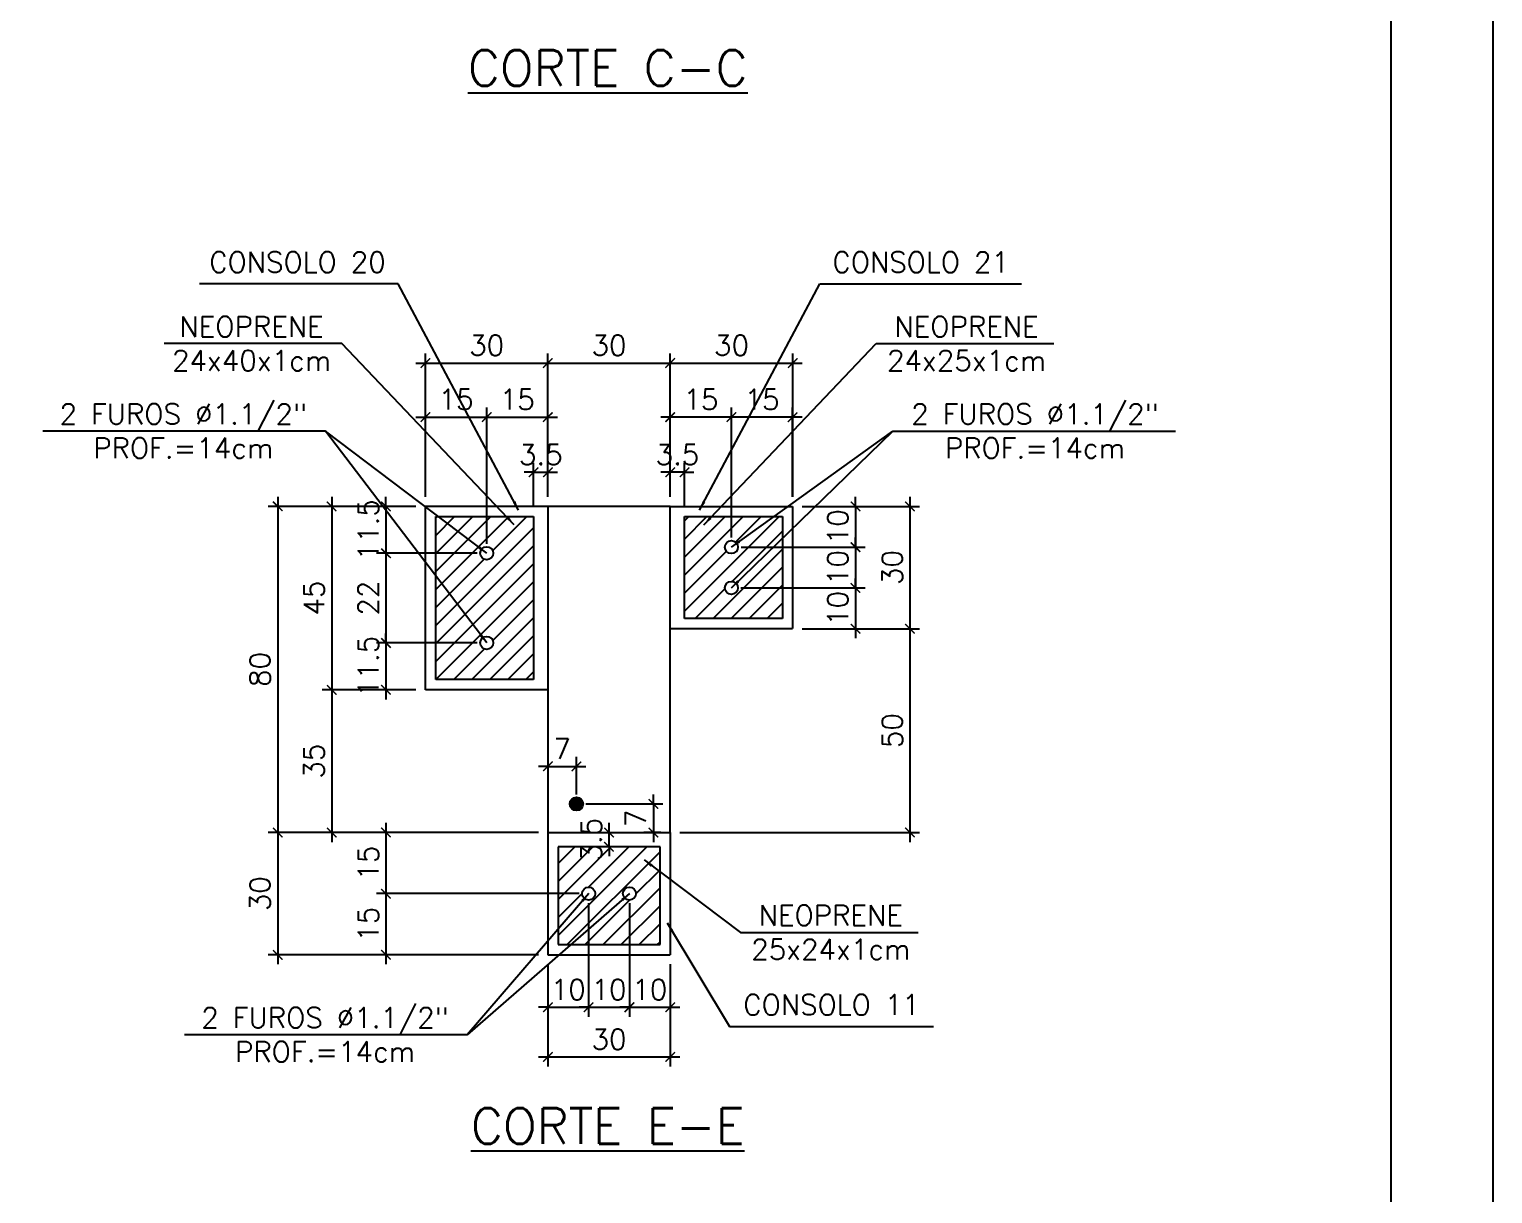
# Model space of a CAD drawing. Header units: centimetres. Extents: x 1658 to 27871, y 8240 to 11444.
# Drawn here: x 5437 to 6513, y 9660 to 10517 of the extents above; entities that cross this region are included whole.
import ezdxf

# ---------------------------------------------------------------- set-up
doc = ezdxf.new("R2010")
doc.units = ezdxf.units.CM
doc.header["$LTSCALE"] = 50
doc.header["$MEASUREMENT"] = 0
doc.header["$PDMODE"] = 67
for name, color, linetype in [('COTAS-PRECON', 1, 'Continuous'), ('FORMATO-PRECON', 2, 'Continuous'), ('HACHURAS-PRECON', 1, 'Continuous'), ('LINHA-01-PRECON', 1, 'Continuous'), ('LINHA-02-PRECON', 2, 'Continuous'), ('LINHA-03-PRECON', 3, 'Continuous'), ('LINHA-04-PRECON', 4, 'Continuous'), ('填充', 7, 'Continuous')]:
    doc.layers.add(name, color=color, linetype=linetype)
doc.styles.get("Standard").update_dxf_attribs({"font": 'romans.shx'})
doc.dimstyles.new('ESC75-25', dxfattribs={"dimscale": 0, "dimtxt": 15, "dimasz": 7, "dimexe": 7, "dimexo": 7, "dimgap": 5.5, "dimtad": 1, "dimdec": 1, "dimlfac": 0.333333, "dimdsep": 46, "dimtxsty": 'Standard', "dimblk": 'ARCHTICK', "dimcen": 0.1, "dimdle": 7, "dimclrd": 256, "dimclre": 256, "dimclrt": 2, "dimadec": 0, "dimazin": 0, "dimtfac": 1, "dimtdec": 1, "dimtix": 1, "dimtmove": 2, "dimatfit": 3, "dimfxl": 1, "dimarcsym": 0})
doc.dimstyles.new('ESC75-75', dxfattribs={"dimscale": 0, "dimtxt": 15, "dimasz": 7, "dimexe": 7, "dimexo": 7, "dimgap": 5.5, "dimtad": 1, "dimdec": 1, "dimdsep": 46, "dimtxsty": 'Standard', "dimblk": 'ARCHTICK', "dimcen": 0.1, "dimdle": 7, "dimclrd": 256, "dimclre": 256, "dimclrt": 2, "dimadec": 0, "dimazin": 0, "dimtfac": 1, "dimtdec": 1, "dimtix": 1, "dimtmove": 2, "dimatfit": 3, "dimfxl": 1, "dimarcsym": 0})
pattern_1 = [(45, (7504.154, 9725.237), (-6.629126, 6.629126), [])]

# ---------------------------------------------------------------- blocks, each defined once
blk = doc.blocks.new('A$C2E607E54')
at = {"layer": 'FORMATO-PRECON'}
blk.add_lwpolyline([(0, 4200), (2970, 4200), (2970, 0), (0, 0)], close=True, dxfattribs=at)
at = {"layer": 'FORMATO-PRECON', "color": 6}
blk.add_lwpolyline([(100, 3950), (2870, 3950), (2870, 100), (100, 100)], close=True, dxfattribs=at)
blk = doc.blocks.new('_ArchTick')
at = {"color": 0, "linetype": 'ByBlock', "const_width": 0.15}
blk.add_lwpolyline([(-0.5, -0.5), (0.5, 0.5)], dxfattribs=at)
blk = doc.blocks.new('*D217')
at = {"layer": 'Defpoints', "color": 0, "transparency": 16777216}
for p in [(5818.3, 10271.4), (5728.3, 10165.9), (5818.3, 10165.9)]:
    blk.add_point(p, dxfattribs=at)
at = {"layer": 'LINHA-01-PRECON', "lineweight": -2, "transparency": 16777216}
for p, q in [((5721.3, 10271.4), (5825.3, 10271.4)), ((5728.3, 10172.9), (5728.3, 10278.4)), ((5818.3, 10172.9), (5818.3, 10278.4))]:
    blk.add_line(p, q, dxfattribs=at)
at = {"layer": 'LINHA-01-PRECON', "lineweight": -2, "transparency": 16777216, "xscale": 7, "yscale": 7, "zscale": 7, "rotation": 180}
blk.add_blockref('_ArchTick', (5728.3, 10271.4), dxfattribs=at)
at = {"layer": 'LINHA-01-PRECON', "lineweight": -2, "transparency": 16777216, "xscale": 7, "yscale": 7, "zscale": 7}
blk.add_blockref('_ArchTick', (5818.3, 10271.4), dxfattribs=at)
at = {"layer": 'LINHA-01-PRECON', "color": 2, "transparency": 16777216, "insert": (5773.3, 10284.4), "char_height": 15, "attachment_point": 5}
blk.add_mtext('30', dxfattribs=at)
blk = doc.blocks.new('*D218')
at = {"layer": 'Defpoints', "color": 0, "transparency": 16777216}
for p in [(5908.3, 10271.4), (5818.3, 10165.9), (5908.3, 10165.9)]:
    blk.add_point(p, dxfattribs=at)
at = {"layer": 'LINHA-01-PRECON', "lineweight": -2, "transparency": 16777216}
for p, q in [((5811.3, 10271.4), (5915.3, 10271.4)), ((5818.3, 10172.9), (5818.3, 10278.4)), ((5908.3, 10172.9), (5908.3, 10278.4))]:
    blk.add_line(p, q, dxfattribs=at)
at = {"layer": 'LINHA-01-PRECON', "lineweight": -2, "transparency": 16777216, "xscale": 7, "yscale": 7, "zscale": 7, "rotation": 180}
blk.add_blockref('_ArchTick', (5818.3, 10271.4), dxfattribs=at)
at = {"layer": 'LINHA-01-PRECON', "lineweight": -2, "transparency": 16777216, "xscale": 7, "yscale": 7, "zscale": 7}
blk.add_blockref('_ArchTick', (5908.3, 10271.4), dxfattribs=at)
at = {"layer": 'LINHA-01-PRECON', "color": 2, "transparency": 16777216, "insert": (5863.3, 10284.4), "char_height": 15, "attachment_point": 5}
blk.add_mtext('30', dxfattribs=at)
blk = doc.blocks.new('*D219')
at = {"layer": 'Defpoints', "color": 0, "transparency": 16777216}
for p in [(5998.4, 10271.4), (5908.3, 10165.9), (5998.4, 10165.9)]:
    blk.add_point(p, dxfattribs=at)
at = {"layer": 'LINHA-01-PRECON', "lineweight": -2, "transparency": 16777216}
for p, q in [((5901.3, 10271.4), (6005.4, 10271.4)), ((5908.3, 10172.9), (5908.3, 10278.4)), ((5998.4, 10172.9), (5998.4, 10278.4))]:
    blk.add_line(p, q, dxfattribs=at)
at = {"layer": 'LINHA-01-PRECON', "lineweight": -2, "transparency": 16777216, "xscale": 7, "yscale": 7, "zscale": 7, "rotation": 180}
blk.add_blockref('_ArchTick', (5908.3, 10271.4), dxfattribs=at)
at = {"layer": 'LINHA-01-PRECON', "lineweight": -2, "transparency": 16777216, "xscale": 7, "yscale": 7, "zscale": 7}
blk.add_blockref('_ArchTick', (5998.4, 10271.4), dxfattribs=at)
at = {"layer": 'LINHA-01-PRECON', "color": 2, "transparency": 16777216, "insert": (5953.4, 10284.4), "char_height": 15, "attachment_point": 5}
blk.add_mtext('30', dxfattribs=at)
blk = doc.blocks.new('*D220')
at = {"layer": 'Defpoints', "color": 0, "transparency": 16777216}
for p in [(5773.3, 10231.6), (5728.3, 10165.9), (5773.3, 10131.4)]:
    blk.add_point(p, dxfattribs=at)
at = {"layer": 'LINHA-01-PRECON', "lineweight": -2, "transparency": 16777216}
for p, q in [((5728.3, 10172.9), (5728.3, 10238.6)), ((5773.3, 10138.4), (5773.3, 10238.6)), ((5721.3, 10231.6), (5780.3, 10231.6))]:
    blk.add_line(p, q, dxfattribs=at)
at = {"layer": 'LINHA-01-PRECON', "lineweight": -2, "transparency": 16777216, "xscale": 7, "yscale": 7, "zscale": 7, "rotation": 180}
blk.add_blockref('_ArchTick', (5728.3, 10231.6), dxfattribs=at)
at = {"layer": 'LINHA-01-PRECON', "lineweight": -2, "transparency": 16777216, "xscale": 7, "yscale": 7, "zscale": 7}
blk.add_blockref('_ArchTick', (5773.3, 10231.6), dxfattribs=at)
at = {"layer": 'LINHA-01-PRECON', "color": 2, "transparency": 16777216, "insert": (5750.8, 10244.6), "char_height": 15, "attachment_point": 5}
blk.add_mtext('15', dxfattribs=at)
blk = doc.blocks.new('*D221')
at = {"layer": 'Defpoints', "color": 0, "transparency": 16777216}
for p in [(5818.3, 10231.6), (5818.3, 10165.9), (5773.3, 10131.4)]:
    blk.add_point(p, dxfattribs=at)
at = {"layer": 'LINHA-01-PRECON', "lineweight": -2, "transparency": 16777216}
for p, q in [((5773.3, 10138.4), (5773.3, 10238.6)), ((5818.3, 10172.9), (5818.3, 10238.6)), ((5766.3, 10231.6), (5825.3, 10231.6))]:
    blk.add_line(p, q, dxfattribs=at)
at = {"layer": 'LINHA-01-PRECON', "lineweight": -2, "transparency": 16777216, "xscale": 7, "yscale": 7, "zscale": 7, "rotation": 180}
blk.add_blockref('_ArchTick', (5773.3, 10231.6), dxfattribs=at)
at = {"layer": 'LINHA-01-PRECON', "lineweight": -2, "transparency": 16777216, "xscale": 7, "yscale": 7, "zscale": 7}
blk.add_blockref('_ArchTick', (5818.3, 10231.6), dxfattribs=at)
at = {"layer": 'LINHA-01-PRECON', "color": 2, "transparency": 16777216, "insert": (5795.8, 10244.6), "char_height": 15, "attachment_point": 5}
blk.add_mtext('15', dxfattribs=at)
blk = doc.blocks.new('*D204')
at = {"layer": 'Defpoints', "color": 0, "transparency": 16777216}
for p in [(5953.4, 10231.6), (5998.3, 10165.9), (5953.4, 10135.9)]:
    blk.add_point(p, dxfattribs=at)
at = {"layer": 'LINHA-01-PRECON', "lineweight": -2, "transparency": 16777216}
for p, q in [((5953.4, 10142.9), (5953.4, 10238.6)), ((5998.3, 10172.9), (5998.3, 10238.6)), ((6005.3, 10231.6), (5946.4, 10231.6))]:
    blk.add_line(p, q, dxfattribs=at)
at = {"layer": 'LINHA-01-PRECON', "lineweight": -2, "transparency": 16777216, "xscale": 7, "yscale": 7, "zscale": 7, "rotation": 180}
blk.add_blockref('_ArchTick', (5953.4, 10231.6), dxfattribs=at)
at = {"layer": 'LINHA-01-PRECON', "lineweight": -2, "transparency": 16777216, "xscale": 7, "yscale": 7, "zscale": 7}
blk.add_blockref('_ArchTick', (5998.3, 10231.6), dxfattribs=at)
at = {"layer": 'LINHA-01-PRECON', "color": 2, "transparency": 16777216, "insert": (5975.9, 10244.6), "char_height": 15, "attachment_point": 5}
blk.add_mtext('15', dxfattribs=at)
blk = doc.blocks.new('*D205')
at = {"layer": 'Defpoints', "color": 0, "transparency": 16777216}
for p in [(5908.3, 10231.6), (5908.3, 10165.9), (5953.4, 10135.9)]:
    blk.add_point(p, dxfattribs=at)
at = {"layer": 'LINHA-01-PRECON', "lineweight": -2, "transparency": 16777216}
for p, q in [((5908.3, 10172.9), (5908.3, 10238.6)), ((5953.4, 10142.9), (5953.4, 10238.6)), ((5960.4, 10231.6), (5901.3, 10231.6))]:
    blk.add_line(p, q, dxfattribs=at)
at = {"layer": 'LINHA-01-PRECON', "lineweight": -2, "transparency": 16777216, "xscale": 7, "yscale": 7, "zscale": 7, "rotation": 180}
blk.add_blockref('_ArchTick', (5908.3, 10231.6), dxfattribs=at)
at = {"layer": 'LINHA-01-PRECON', "lineweight": -2, "transparency": 16777216, "xscale": 7, "yscale": 7, "zscale": 7}
blk.add_blockref('_ArchTick', (5953.4, 10231.6), dxfattribs=at)
at = {"layer": 'LINHA-01-PRECON', "color": 2, "transparency": 16777216, "insert": (5930.9, 10244.6), "char_height": 15, "attachment_point": 5}
blk.add_mtext('15', dxfattribs=at)
blk = doc.blocks.new('*D215')
at = {"layer": 'Defpoints', "color": 0, "transparency": 16777216}
for p in [(5818.3, 10191), (5818.3, 10165.9), (5807.8, 10158.4)]:
    blk.add_point(p, dxfattribs=at)
at = {"layer": 'LINHA-01-PRECON', "lineweight": -2, "transparency": 16777216}
for p, q in [((5807.8, 10165.4), (5807.8, 10198)), ((5818.3, 10172.9), (5818.3, 10198)), ((5807.8, 10191), (5800.8, 10191)), ((5807.8, 10191), (5818.3, 10191)), ((5818.3, 10191), (5825.3, 10191))]:
    blk.add_line(p, q, dxfattribs=at)
at = {"layer": 'LINHA-01-PRECON', "lineweight": -2, "transparency": 16777216, "xscale": 7, "yscale": 7, "zscale": 7}
blk.add_blockref('_ArchTick', (5807.8, 10191), dxfattribs=at)
at = {"layer": 'LINHA-01-PRECON', "lineweight": -2, "transparency": 16777216, "xscale": 7, "yscale": 7, "zscale": 7, "rotation": 180}
blk.add_blockref('_ArchTick', (5818.3, 10191), dxfattribs=at)
at = {"layer": 'LINHA-01-PRECON', "color": 2, "transparency": 16777216, "insert": (5813.1, 10204), "char_height": 15, "attachment_point": 5}
blk.add_mtext('3.5', dxfattribs=at)
blk = doc.blocks.new('*D216')
at = {"layer": 'Defpoints', "color": 0, "transparency": 16777216}
for p in [(5908.3, 10191), (5908.3, 10165.9), (5918.8, 10158.4)]:
    blk.add_point(p, dxfattribs=at)
at = {"layer": 'LINHA-01-PRECON', "lineweight": -2, "transparency": 16777216}
for p, q in [((5908.3, 10172.9), (5908.3, 10198)), ((5918.8, 10165.4), (5918.8, 10198)), ((5908.3, 10191), (5901.3, 10191)), ((5918.8, 10191), (5908.3, 10191)), ((5918.8, 10191), (5925.8, 10191))]:
    blk.add_line(p, q, dxfattribs=at)
at = {"layer": 'LINHA-01-PRECON', "lineweight": -2, "transparency": 16777216, "xscale": 7, "yscale": 7, "zscale": 7}
blk.add_blockref('_ArchTick', (5908.3, 10191), dxfattribs=at)
at = {"layer": 'LINHA-01-PRECON', "lineweight": -2, "transparency": 16777216, "xscale": 7, "yscale": 7, "zscale": 7, "rotation": 180}
blk.add_blockref('_ArchTick', (5918.8, 10191), dxfattribs=at)
at = {"layer": 'LINHA-01-PRECON', "color": 2, "transparency": 16777216, "insert": (5913.6, 10204), "char_height": 15, "attachment_point": 5}
blk.add_mtext('3.5', dxfattribs=at)
blk = doc.blocks.new('*D210')
at = {"layer": 'Defpoints', "color": 0, "transparency": 16777216}
for p in [(5728.3, 10165.9), (5699.2, 10131.4), (5773.3, 10131.4)]:
    blk.add_point(p, dxfattribs=at)
at = {"layer": 'LINHA-01-PRECON', "lineweight": -2, "transparency": 16777216}
for p, q in [((5721.3, 10165.9), (5692.2, 10165.9)), ((5699.2, 10165.9), (5699.2, 10172.9)), ((5699.2, 10165.9), (5699.2, 10131.4)), ((5766.3, 10131.4), (5692.2, 10131.4)), ((5699.2, 10131.4), (5699.2, 10124.4))]:
    blk.add_line(p, q, dxfattribs=at)
at = {"layer": 'LINHA-01-PRECON', "lineweight": -2, "transparency": 16777216, "xscale": 7, "yscale": 7, "zscale": 7}
for p, rotation in [((5699.2, 10165.9), 270), ((5699.2, 10131.4), 90)]:
    blk.add_blockref('_ArchTick', p, dxfattribs=dict(at, rotation=rotation))
at = {"layer": 'LINHA-01-PRECON', "color": 2, "transparency": 16777216, "insert": (5686.2, 10148.7), "char_height": 15, "attachment_point": 5, "rotation": 90}
blk.add_mtext('11.5', dxfattribs=at)
blk = doc.blocks.new('*D211')
at = {"layer": 'Defpoints', "color": 0, "transparency": 16777216}
for p in [(5773.3, 10131.4), (5699.2, 10065.4), (5773.3, 10065.4)]:
    blk.add_point(p, dxfattribs=at)
at = {"layer": 'LINHA-01-PRECON', "lineweight": -2, "transparency": 16777216}
for p, q in [((5766.3, 10131.4), (5692.2, 10131.4)), ((5699.2, 10138.4), (5699.2, 10058.4)), ((5766.3, 10065.4), (5692.2, 10065.4))]:
    blk.add_line(p, q, dxfattribs=at)
at = {"layer": 'LINHA-01-PRECON', "lineweight": -2, "transparency": 16777216, "xscale": 7, "yscale": 7, "zscale": 7}
for p, rotation in [((5699.2, 10131.4), 90), ((5699.2, 10065.4), 270)]:
    blk.add_blockref('_ArchTick', p, dxfattribs=dict(at, rotation=rotation))
at = {"layer": 'LINHA-01-PRECON', "color": 2, "transparency": 16777216, "insert": (5686.2, 10098.4), "char_height": 15, "attachment_point": 5, "rotation": 90}
blk.add_mtext('22', dxfattribs=at)
blk = doc.blocks.new('*D212')
at = {"layer": 'Defpoints', "color": 0, "transparency": 16777216}
for p in [(5773.3, 10065.4), (5699.2, 10030.9), (5728.3, 10030.9)]:
    blk.add_point(p, dxfattribs=at)
at = {"layer": 'LINHA-01-PRECON', "lineweight": -2, "transparency": 16777216}
for p, q in [((5699.2, 10065.4), (5699.2, 10072.4)), ((5766.3, 10065.4), (5692.2, 10065.4)), ((5699.2, 10065.4), (5699.2, 10030.9)), ((5721.3, 10030.9), (5692.2, 10030.9)), ((5699.2, 10030.9), (5699.2, 10023.9))]:
    blk.add_line(p, q, dxfattribs=at)
at = {"layer": 'LINHA-01-PRECON', "lineweight": -2, "transparency": 16777216, "xscale": 7, "yscale": 7, "zscale": 7}
for p, rotation in [((5699.2, 10065.4), 270), ((5699.2, 10030.9), 90)]:
    blk.add_blockref('_ArchTick', p, dxfattribs=dict(at, rotation=rotation))
at = {"layer": 'LINHA-01-PRECON', "color": 2, "transparency": 16777216, "insert": (5686.2, 10048.2), "char_height": 15, "attachment_point": 5, "rotation": 90}
blk.add_mtext('11.5', dxfattribs=at)
blk = doc.blocks.new('*D213')
at = {"layer": 'Defpoints', "color": 0, "transparency": 16777216}
for p in [(5728.3, 10165.9), (5659.3, 10030.9), (5728.3, 10030.9)]:
    blk.add_point(p, dxfattribs=at)
at = {"layer": 'LINHA-01-PRECON', "lineweight": -2, "transparency": 16777216}
for p, q in [((5721.3, 10165.9), (5652.3, 10165.9)), ((5659.3, 10172.9), (5659.3, 10023.9)), ((5721.3, 10030.9), (5652.3, 10030.9))]:
    blk.add_line(p, q, dxfattribs=at)
at = {"layer": 'LINHA-01-PRECON', "lineweight": -2, "transparency": 16777216, "xscale": 7, "yscale": 7, "zscale": 7}
for p, rotation in [((5659.3, 10165.9), 90), ((5659.3, 10030.9), 270)]:
    blk.add_blockref('_ArchTick', p, dxfattribs=dict(at, rotation=rotation))
at = {"layer": 'LINHA-01-PRECON', "color": 2, "transparency": 16777216, "insert": (5646.3, 10098.4), "char_height": 15, "attachment_point": 5, "rotation": 90}
blk.add_mtext('45', dxfattribs=at)
blk = doc.blocks.new('*D214')
at = {"layer": 'Defpoints', "color": 0, "transparency": 16777216}
for p in [(5728.3, 10030.9), (5659.3, 9925.9), (5818.3, 9925.9)]:
    blk.add_point(p, dxfattribs=at)
at = {"layer": 'LINHA-01-PRECON', "lineweight": -2, "transparency": 16777216}
for p, q in [((5659.3, 10037.9), (5659.3, 9918.9)), ((5721.3, 10030.9), (5652.3, 10030.9)), ((5811.3, 9925.9), (5652.3, 9925.9))]:
    blk.add_line(p, q, dxfattribs=at)
at = {"layer": 'LINHA-01-PRECON', "lineweight": -2, "transparency": 16777216, "xscale": 7, "yscale": 7, "zscale": 7}
for p, rotation in [((5659.3, 10030.9), 90), ((5659.3, 9925.9), 270)]:
    blk.add_blockref('_ArchTick', p, dxfattribs=dict(at, rotation=rotation))
at = {"layer": 'LINHA-01-PRECON', "color": 2, "transparency": 16777216, "insert": (5646.3, 9978.4), "char_height": 15, "attachment_point": 5, "rotation": 90}
blk.add_mtext('35', dxfattribs=at)
blk = doc.blocks.new('*D206')
at = {"layer": 'Defpoints', "color": 0, "transparency": 16777216}
for p in [(5728.3, 10165.9), (5619.6, 9925.9), (5818.3, 9925.9)]:
    blk.add_point(p, dxfattribs=at)
at = {"layer": 'LINHA-01-PRECON', "lineweight": -2, "transparency": 16777216}
for p, q in [((5721.3, 10165.9), (5612.6, 10165.9)), ((5619.6, 10172.9), (5619.6, 9918.9)), ((5811.3, 9925.9), (5612.6, 9925.9))]:
    blk.add_line(p, q, dxfattribs=at)
at = {"layer": 'LINHA-01-PRECON', "lineweight": -2, "transparency": 16777216, "xscale": 7, "yscale": 7, "zscale": 7}
for p, rotation in [((5619.6, 10165.9), 90), ((5619.6, 9925.9), 270)]:
    blk.add_blockref('_ArchTick', p, dxfattribs=dict(at, rotation=rotation))
at = {"layer": 'LINHA-01-PRECON', "color": 2, "transparency": 16777216, "insert": (5606.6, 10045.9), "char_height": 15, "attachment_point": 5, "rotation": 90}
blk.add_mtext('80', dxfattribs=at)
blk = doc.blocks.new('*D207')
at = {"layer": 'Defpoints', "color": 0, "transparency": 16777216}
for p in [(5818.3, 9925.9), (5619.6, 9835.9), (5818.3, 9835.9)]:
    blk.add_point(p, dxfattribs=at)
at = {"layer": 'LINHA-01-PRECON', "lineweight": -2, "transparency": 16777216}
for p, q in [((5811.3, 9925.9), (5612.6, 9925.9)), ((5619.6, 9932.9), (5619.6, 9828.9)), ((5811.3, 9835.9), (5612.6, 9835.9))]:
    blk.add_line(p, q, dxfattribs=at)
at = {"layer": 'LINHA-01-PRECON', "lineweight": -2, "transparency": 16777216, "xscale": 7, "yscale": 7, "zscale": 7}
for p, rotation in [((5619.6, 9925.9), 90), ((5619.6, 9835.9), 270)]:
    blk.add_blockref('_ArchTick', p, dxfattribs=dict(at, rotation=rotation))
at = {"layer": 'LINHA-01-PRECON', "color": 2, "transparency": 16777216, "insert": (5606.6, 9880.9), "char_height": 15, "attachment_point": 5, "rotation": 90}
blk.add_mtext('30', dxfattribs=at)
blk = doc.blocks.new('*D208')
at = {"layer": 'Defpoints', "color": 0, "transparency": 16777216}
for p in [(5818.3, 9925.9), (5699.2, 9880.9), (5848.3, 9880.9)]:
    blk.add_point(p, dxfattribs=at)
at = {"layer": 'LINHA-01-PRECON', "lineweight": -2, "transparency": 16777216}
for p, q in [((5811.3, 9925.9), (5692.2, 9925.9)), ((5699.2, 9932.9), (5699.2, 9873.9)), ((5841.3, 9880.9), (5692.2, 9880.9))]:
    blk.add_line(p, q, dxfattribs=at)
at = {"layer": 'LINHA-01-PRECON', "lineweight": -2, "transparency": 16777216, "xscale": 7, "yscale": 7, "zscale": 7}
for p, rotation in [((5699.2, 9925.9), 90), ((5699.2, 9880.9), 270)]:
    blk.add_blockref('_ArchTick', p, dxfattribs=dict(at, rotation=rotation))
at = {"layer": 'LINHA-01-PRECON', "color": 2, "transparency": 16777216, "insert": (5686.2, 9903.4), "char_height": 15, "attachment_point": 5, "rotation": 90}
blk.add_mtext('15', dxfattribs=at)
blk = doc.blocks.new('*D209')
at = {"layer": 'Defpoints', "color": 0, "transparency": 16777216}
for p in [(5848.3, 9880.9), (5699.2, 9835.9), (5818.3, 9835.9)]:
    blk.add_point(p, dxfattribs=at)
at = {"layer": 'LINHA-01-PRECON', "lineweight": -2, "transparency": 16777216}
for p, q in [((5699.2, 9887.9), (5699.2, 9828.9)), ((5841.3, 9880.9), (5692.2, 9880.9)), ((5811.3, 9835.9), (5692.2, 9835.9))]:
    blk.add_line(p, q, dxfattribs=at)
at = {"layer": 'LINHA-01-PRECON', "lineweight": -2, "transparency": 16777216, "xscale": 7, "yscale": 7, "zscale": 7}
for p, rotation in [((5699.2, 9880.9), 90), ((5699.2, 9835.9), 270)]:
    blk.add_blockref('_ArchTick', p, dxfattribs=dict(at, rotation=rotation))
at = {"layer": 'LINHA-01-PRECON', "color": 2, "transparency": 16777216, "insert": (5686.2, 9858.4), "char_height": 15, "attachment_point": 5, "rotation": 90}
blk.add_mtext('15', dxfattribs=at)
blk = doc.blocks.new('*D194')
at = {"layer": 'Defpoints', "color": 0, "transparency": 16777216}
for p in [(5863.3, 9925.9), (5863.3, 9925.9), (5863.3, 9915.4)]:
    blk.add_point(p, dxfattribs=at)
at = {"layer": 'LINHA-01-PRECON', "lineweight": -2, "transparency": 16777216}
for p, q in [((5863.3, 9925.9), (5863.3, 9932.9)), ((5863.3, 9915.4), (5863.3, 9925.9)), ((5863.3, 9915.4), (5863.3, 9908.4))]:
    blk.add_line(p, q, dxfattribs=at)
at = {"layer": 'LINHA-01-PRECON', "lineweight": -2, "transparency": 16777216, "xscale": 7, "yscale": 7, "zscale": 7}
for p, rotation in [((5863.3, 9925.9), 270), ((5863.3, 9915.4), 90)]:
    blk.add_blockref('_ArchTick', p, dxfattribs=dict(at, rotation=rotation))
at = {"layer": 'LINHA-01-PRECON', "color": 2, "transparency": 16777216, "insert": (5850.3, 9920.7), "char_height": 15, "attachment_point": 5, "rotation": 90}
blk.add_mtext('3.5', dxfattribs=at)
blk = doc.blocks.new('*D199')
at = {"layer": 'Defpoints', "color": 0, "transparency": 16777216}
for p in [(5998.3, 10165.9), (5953.4, 10135.9), (6044.6, 10135.9)]:
    blk.add_point(p, dxfattribs=at)
at = {"layer": 'LINHA-01-PRECON', "lineweight": -2, "transparency": 16777216}
for p, q in [((6005.3, 10165.9), (6051.6, 10165.9)), ((6044.6, 10165.9), (6044.6, 10172.9)), ((6044.6, 10165.9), (6044.6, 10135.9)), ((5960.4, 10135.9), (6051.6, 10135.9)), ((6044.6, 10135.9), (6044.6, 10128.9))]:
    blk.add_line(p, q, dxfattribs=at)
at = {"layer": 'LINHA-01-PRECON', "lineweight": -2, "transparency": 16777216, "xscale": 7, "yscale": 7, "zscale": 7}
for p, rotation in [((6044.6, 10165.9), 270), ((6044.6, 10135.9), 90)]:
    blk.add_blockref('_ArchTick', p, dxfattribs=dict(at, rotation=rotation))
at = {"layer": 'LINHA-01-PRECON', "color": 2, "transparency": 16777216, "insert": (6031.6, 10150.9), "char_height": 15, "attachment_point": 5, "rotation": 90}
blk.add_mtext('10', dxfattribs=at)
blk = doc.blocks.new('*D200')
at = {"layer": 'Defpoints', "color": 0, "transparency": 16777216}
for p in [(5953.4, 10135.9), (5953.3, 10105.9), (6044.6, 10105.9)]:
    blk.add_point(p, dxfattribs=at)
at = {"layer": 'LINHA-01-PRECON', "lineweight": -2, "transparency": 16777216}
for p, q in [((6044.6, 10135.9), (6044.6, 10142.9)), ((5960.4, 10135.9), (6051.6, 10135.9)), ((6044.6, 10135.9), (6044.6, 10105.9)), ((5960.3, 10105.9), (6051.6, 10105.9)), ((6044.6, 10105.9), (6044.6, 10098.9))]:
    blk.add_line(p, q, dxfattribs=at)
at = {"layer": 'LINHA-01-PRECON', "lineweight": -2, "transparency": 16777216, "xscale": 7, "yscale": 7, "zscale": 7}
for p, rotation in [((6044.6, 10135.9), 270), ((6044.6, 10105.9), 90)]:
    blk.add_blockref('_ArchTick', p, dxfattribs=dict(at, rotation=rotation))
at = {"layer": 'LINHA-01-PRECON', "color": 2, "transparency": 16777216, "insert": (6031.6, 10120.9), "char_height": 15, "attachment_point": 5, "rotation": 90}
blk.add_mtext('10', dxfattribs=at)
blk = doc.blocks.new('*D201')
at = {"layer": 'Defpoints', "color": 0, "transparency": 16777216}
for p in [(5953.3, 10105.9), (5998.3, 10075.9), (6044.6, 10075.9)]:
    blk.add_point(p, dxfattribs=at)
at = {"layer": 'LINHA-01-PRECON', "lineweight": -2, "transparency": 16777216}
for p, q in [((6044.6, 10105.9), (6044.6, 10112.9)), ((5960.3, 10105.9), (6051.6, 10105.9)), ((6044.6, 10105.9), (6044.6, 10075.9)), ((6005.3, 10075.9), (6051.6, 10075.9)), ((6044.6, 10075.9), (6044.6, 10068.9))]:
    blk.add_line(p, q, dxfattribs=at)
at = {"layer": 'LINHA-01-PRECON', "lineweight": -2, "transparency": 16777216, "xscale": 7, "yscale": 7, "zscale": 7}
for p, rotation in [((6044.6, 10105.9), 270), ((6044.6, 10075.9), 90)]:
    blk.add_blockref('_ArchTick', p, dxfattribs=dict(at, rotation=rotation))
at = {"layer": 'LINHA-01-PRECON', "color": 2, "transparency": 16777216, "insert": (6031.6, 10090.9), "char_height": 15, "attachment_point": 5, "rotation": 90}
blk.add_mtext('10', dxfattribs=at)
blk = doc.blocks.new('*D202')
at = {"layer": 'Defpoints', "color": 0, "transparency": 16777216}
for p in [(5998.3, 10165.9), (5998.3, 10075.9), (6084.6, 10075.9)]:
    blk.add_point(p, dxfattribs=at)
at = {"layer": 'LINHA-01-PRECON', "lineweight": -2, "transparency": 16777216}
for p, q in [((6005.3, 10165.9), (6091.6, 10165.9)), ((6084.6, 10172.9), (6084.6, 10068.9)), ((6005.3, 10075.9), (6091.6, 10075.9))]:
    blk.add_line(p, q, dxfattribs=at)
at = {"layer": 'LINHA-01-PRECON', "lineweight": -2, "transparency": 16777216, "xscale": 7, "yscale": 7, "zscale": 7}
for p, rotation in [((6084.6, 10165.9), 90), ((6084.6, 10075.9), 270)]:
    blk.add_blockref('_ArchTick', p, dxfattribs=dict(at, rotation=rotation))
at = {"layer": 'LINHA-01-PRECON', "color": 2, "transparency": 16777216, "insert": (6071.6, 10120.9), "char_height": 15, "attachment_point": 5, "rotation": 90}
blk.add_mtext('30', dxfattribs=at)
blk = doc.blocks.new('*D203')
at = {"layer": 'Defpoints', "color": 0, "transparency": 16777216}
for p in [(5998.3, 10075.9), (5908.3, 9925.9), (6084.6, 9925.9)]:
    blk.add_point(p, dxfattribs=at)
at = {"layer": 'LINHA-01-PRECON', "lineweight": -2, "transparency": 16777216}
for p, q in [((6084.6, 10082.9), (6084.6, 9918.9)), ((6005.3, 10075.9), (6091.6, 10075.9)), ((5915.3, 9925.9), (6091.6, 9925.9))]:
    blk.add_line(p, q, dxfattribs=at)
at = {"layer": 'LINHA-01-PRECON', "lineweight": -2, "transparency": 16777216, "xscale": 7, "yscale": 7, "zscale": 7}
for p, rotation in [((6084.6, 10075.9), 90), ((6084.6, 9925.9), 270)]:
    blk.add_blockref('_ArchTick', p, dxfattribs=dict(at, rotation=rotation))
at = {"layer": 'LINHA-01-PRECON', "color": 2, "transparency": 16777216, "insert": (6071.6, 10000.9), "char_height": 15, "attachment_point": 5, "rotation": 90}
blk.add_mtext('50', dxfattribs=at)
blk = doc.blocks.new('*D195')
at = {"layer": 'Defpoints', "color": 0, "transparency": 16777216}
for p in [(5848.3, 9880.9), (5818.3, 9835.9), (5848.3, 9797.3)]:
    blk.add_point(p, dxfattribs=at)
at = {"layer": 'LINHA-01-PRECON', "lineweight": -2, "transparency": 16777216}
for p, q in [((5848.3, 9873.9), (5848.3, 9790.3)), ((5818.3, 9828.9), (5818.3, 9790.3)), ((5818.3, 9797.3), (5811.3, 9797.3)), ((5818.3, 9797.3), (5848.3, 9797.3)), ((5848.3, 9797.3), (5855.3, 9797.3))]:
    blk.add_line(p, q, dxfattribs=at)
at = {"layer": 'LINHA-01-PRECON', "lineweight": -2, "transparency": 16777216, "xscale": 7, "yscale": 7, "zscale": 7}
blk.add_blockref('_ArchTick', (5818.3, 9797.3), dxfattribs=at)
at = {"layer": 'LINHA-01-PRECON', "lineweight": -2, "transparency": 16777216, "xscale": 7, "yscale": 7, "zscale": 7, "rotation": 180}
blk.add_blockref('_ArchTick', (5848.3, 9797.3), dxfattribs=at)
at = {"layer": 'LINHA-01-PRECON', "color": 2, "transparency": 16777216, "insert": (5833.3, 9810.3), "char_height": 15, "attachment_point": 5}
blk.add_mtext('10', dxfattribs=at)
blk = doc.blocks.new('*D196')
at = {"layer": 'Defpoints', "color": 0, "transparency": 16777216}
for p in [(5848.3, 9880.9), (5878.3, 9880.9), (5878.3, 9797.3)]:
    blk.add_point(p, dxfattribs=at)
at = {"layer": 'LINHA-01-PRECON', "lineweight": -2, "transparency": 16777216}
for p, q in [((5848.3, 9873.9), (5848.3, 9790.3)), ((5878.3, 9873.9), (5878.3, 9790.3)), ((5848.3, 9797.3), (5841.3, 9797.3)), ((5848.3, 9797.3), (5878.3, 9797.3)), ((5878.3, 9797.3), (5885.3, 9797.3))]:
    blk.add_line(p, q, dxfattribs=at)
at = {"layer": 'LINHA-01-PRECON', "lineweight": -2, "transparency": 16777216, "xscale": 7, "yscale": 7, "zscale": 7}
blk.add_blockref('_ArchTick', (5848.3, 9797.3), dxfattribs=at)
at = {"layer": 'LINHA-01-PRECON', "lineweight": -2, "transparency": 16777216, "xscale": 7, "yscale": 7, "zscale": 7, "rotation": 180}
blk.add_blockref('_ArchTick', (5878.3, 9797.3), dxfattribs=at)
at = {"layer": 'LINHA-01-PRECON', "color": 2, "transparency": 16777216, "insert": (5863.3, 9810.3), "char_height": 15, "attachment_point": 5}
blk.add_mtext('10', dxfattribs=at)
blk = doc.blocks.new('*D197')
at = {"layer": 'Defpoints', "color": 0, "transparency": 16777216}
for p in [(5878.3, 9880.9), (5908.3, 9835.9), (5908.3, 9797.3)]:
    blk.add_point(p, dxfattribs=at)
at = {"layer": 'LINHA-01-PRECON', "lineweight": -2, "transparency": 16777216}
for p, q in [((5878.3, 9873.9), (5878.3, 9790.3)), ((5908.3, 9828.9), (5908.3, 9790.3)), ((5878.3, 9797.3), (5871.3, 9797.3)), ((5878.3, 9797.3), (5908.3, 9797.3)), ((5908.3, 9797.3), (5915.3, 9797.3))]:
    blk.add_line(p, q, dxfattribs=at)
at = {"layer": 'LINHA-01-PRECON', "lineweight": -2, "transparency": 16777216, "xscale": 7, "yscale": 7, "zscale": 7}
blk.add_blockref('_ArchTick', (5878.3, 9797.3), dxfattribs=at)
at = {"layer": 'LINHA-01-PRECON', "lineweight": -2, "transparency": 16777216, "xscale": 7, "yscale": 7, "zscale": 7, "rotation": 180}
blk.add_blockref('_ArchTick', (5908.3, 9797.3), dxfattribs=at)
at = {"layer": 'LINHA-01-PRECON', "color": 2, "transparency": 16777216, "insert": (5893.3, 9810.3), "char_height": 15, "attachment_point": 5}
blk.add_mtext('10', dxfattribs=at)
blk = doc.blocks.new('*D198')
at = {"layer": 'Defpoints', "color": 0, "transparency": 16777216}
for p in [(5818.3, 9835.9), (5908.3, 9835.9), (5908.3, 9760.7)]:
    blk.add_point(p, dxfattribs=at)
at = {"layer": 'LINHA-01-PRECON', "lineweight": -2, "transparency": 16777216}
for p, q in [((5818.3, 9828.9), (5818.3, 9753.7)), ((5908.3, 9828.9), (5908.3, 9753.7)), ((5811.3, 9760.7), (5915.3, 9760.7))]:
    blk.add_line(p, q, dxfattribs=at)
at = {"layer": 'LINHA-01-PRECON', "lineweight": -2, "transparency": 16777216, "xscale": 7, "yscale": 7, "zscale": 7, "rotation": 180}
blk.add_blockref('_ArchTick', (5818.3, 9760.7), dxfattribs=at)
at = {"layer": 'LINHA-01-PRECON', "lineweight": -2, "transparency": 16777216, "xscale": 7, "yscale": 7, "zscale": 7}
blk.add_blockref('_ArchTick', (5908.3, 9760.7), dxfattribs=at)
at = {"layer": 'LINHA-01-PRECON', "color": 2, "transparency": 16777216, "insert": (5863.3, 9773.7), "char_height": 15, "attachment_point": 5}
blk.add_mtext('30', dxfattribs=at)
blk = doc.blocks.new('*D500')
at = {"layer": 'Defpoints', "color": 0, "transparency": 16777216}
for p in [(5818.3, 9974.6), (5839.3, 9974.6), (5839.3, 9946.9)]:
    blk.add_point(p, dxfattribs=at)
at = {"layer": 'LINHA-01-PRECON', "lineweight": -2, "transparency": 16777216}
for p, q in [((5839.3, 9953.9), (5839.3, 9981.6)), ((5818.3, 9974.6), (5811.3, 9974.6)), ((5818.3, 9974.6), (5839.3, 9974.6)), ((5839.3, 9974.6), (5846.3, 9974.6))]:
    blk.add_line(p, q, dxfattribs=at)
at = {"layer": 'LINHA-01-PRECON', "lineweight": -2, "transparency": 16777216, "xscale": 7, "yscale": 7, "zscale": 7}
blk.add_blockref('_ArchTick', (5818.3, 9974.6), dxfattribs=at)
at = {"layer": 'LINHA-01-PRECON', "lineweight": -2, "transparency": 16777216, "xscale": 7, "yscale": 7, "zscale": 7, "rotation": 180}
blk.add_blockref('_ArchTick', (5839.3, 9974.6), dxfattribs=at)
at = {"layer": 'LINHA-01-PRECON', "color": 2, "transparency": 16777216, "insert": (5828.8, 9987.6), "char_height": 15, "attachment_point": 5}
blk.add_mtext('7', dxfattribs=at)
blk = doc.blocks.new('*D501')
at = {"layer": 'Defpoints', "color": 0, "transparency": 16777216}
for p in [(5839.3, 9946.9), (5895.9, 9925.9), (5908.3, 9925.9)]:
    blk.add_point(p, dxfattribs=at)
at = {"layer": 'LINHA-01-PRECON', "lineweight": -2, "transparency": 16777216}
for p, q in [((5895.9, 9946.9), (5895.9, 9953.9)), ((5846.3, 9946.9), (5902.9, 9946.9)), ((5895.9, 9946.9), (5895.9, 9925.9)), ((5901.3, 9925.9), (5888.9, 9925.9)), ((5895.9, 9925.9), (5895.9, 9918.9))]:
    blk.add_line(p, q, dxfattribs=at)
at = {"layer": 'LINHA-01-PRECON', "lineweight": -2, "transparency": 16777216, "xscale": 7, "yscale": 7, "zscale": 7}
for p, rotation in [((5895.9, 9946.9), 270), ((5895.9, 9925.9), 90)]:
    blk.add_blockref('_ArchTick', p, dxfattribs=dict(at, rotation=rotation))
at = {"layer": 'LINHA-01-PRECON', "color": 2, "transparency": 16777216, "insert": (5882.9, 9936.4), "char_height": 15, "attachment_point": 5, "rotation": 90}
blk.add_mtext('7', dxfattribs=at)

msp = doc.modelspace()

# ---------------------------------------------------------------- hatches: boundary and pattern name
at = {"layer": 'LINHA-04-PRECON'}
h = msp.add_hatch(color=256, dxfattribs=at)
h.dxf.hatch_style = 1
edge = h.paths.add_edge_path()
edge.add_arc((5839.33, 9946.93), 4.95, 0, 360)
at = {"layer": '填充'}
h = msp.add_hatch(dxfattribs=at)
h.set_pattern_fill('ANSI31', color=1, scale=75)
h.set_pattern_definition(pattern_1)
h.paths.add_polyline_path([(5807.83, 10158.43), (5735.83, 10158.43), (5735.83, 10038.43), (5807.83, 10038.43)])
h.paths.add_polyline_path([(5778.13, 10065.43, -1), (5768.53, 10065.43, -1)], flags=16)
h.paths.add_polyline_path([(5768.53, 10131.43, -1), (5778.13, 10131.43, -1)], flags=16)
h = msp.add_hatch(dxfattribs=at)
h.set_pattern_fill('ANSI31', color=1, scale=75)
h.set_pattern_definition(pattern_1)
h.paths.add_polyline_path([(5990.82, 10158.43), (5918.82, 10158.43), (5918.82, 10083.43), (5990.82, 10083.43)])
h.paths.add_polyline_path([(5958.12, 10105.93, -1), (5948.52, 10105.93, -1)], flags=16)
h.paths.add_polyline_path([(5948.52, 10135.93, -1), (5958.12, 10135.93, -1)], flags=16)
h = msp.add_hatch(dxfattribs=at)
h.set_pattern_fill('ANSI31', color=1, scale=75)
h.set_pattern_definition(pattern_1)
h.paths.add_polyline_path([(5900.82, 9843.42), (5900.82, 9915.42), (5825.82, 9915.42), (5825.82, 9843.42)])
h.paths.add_polyline_path([(5873.52, 9880.92, -1), (5883.12, 9880.92, -1)], flags=16)
h.paths.add_polyline_path([(5843.52, 9880.92, -1), (5853.12, 9880.92, -1)], flags=16)

# ---------------------------------------------------------------- linework, layer by layer
at = {"layer": 'LINHA-02-PRECON'}
for p, q in [((5728.33, 10030.93), (5728.33, 10165.93)), ((5818.32, 10165.93), (5728.33, 10165.93)), ((5908.32, 10165.93), (5998.32, 10165.93)), ((5998.32, 10165.93), (5998.32, 10075.93)), ((5735.83, 10038.43), (5735.83, 10158.43)), ((5735.83, 10158.43), (5807.83, 10158.43)), ((5807.83, 10158.43), (5807.83, 10038.43)), ((5918.82, 10083.43), (5918.82, 10158.43)), ((5918.82, 10158.43), (5990.82, 10158.43)), ((5990.82, 10158.43), (5990.82, 10083.43)), ((5990.82, 10083.43), (5918.82, 10083.43)), ((5908.32, 10075.93), (5998.32, 10075.93)), ((5807.83, 10038.43), (5735.83, 10038.43)), ((5818.32, 10030.93), (5728.33, 10030.93)), ((5818.32, 9925.92), (5818.32, 9835.92)), ((5908.32, 9925.92), (5908.32, 9835.92)), ((5900.82, 9915.42), (5825.82, 9915.42)), ((5825.82, 9915.42), (5825.82, 9843.42)), ((5900.82, 9843.42), (5900.82, 9915.42)), ((5825.82, 9843.42), (5900.82, 9843.42)), ((5818.32, 9835.92), (5908.32, 9835.92))]:
    msp.add_line(p, q, dxfattribs=at)
for centre in [(5773.33, 10131.43), (5953.32, 10135.93), (5953.32, 10105.93), (5773.33, 10065.43), (5848.32, 9880.92), (5878.32, 9880.92)]:
    msp.add_circle(centre, 4.8, dxfattribs=at)
at = {"layer": 'LINHA-03-PRECON'}
for p, q in [((5818.32, 10165.93), (5818.32, 9925.93)), ((5908.32, 10165.93), (5818.32, 10165.93)), ((5908.32, 9925.93), (5908.32, 10165.93)), ((5818.32, 9925.93), (5908.32, 9925.93)), ((5818.32, 9925.92), (5908.32, 9925.92))]:
    msp.add_line(p, q, dxfattribs=at)
at = {"layer": 'LINHA-04-PRECON'}
msp.add_circle((5839.33, 9946.93), 4.95, dxfattribs=at)

# ---------------------------------------------------------------- block references
at = {"layer": 'HACHURAS-PRECON', "xscale": 0.7499999999999996, "yscale": 0.7499999999999996, "zscale": 0.7499999999999996}
msp.add_blockref('A$C2E607E54', (4285.86, 8293.94), dxfattribs=at)

# ---------------------------------------------------------------- texts
at = {"layer": 'COTAS-PRECON', "color": 2, "char_height": 15, "attachment_point": 5}
for s, insert in [('\\A1;CONSOLO 20', (5634.13, 10345.66, 0.02)), ('\\A1;CONSOLO 21', (6092.56, 10345.66, 0.02)), ('\\A1;NEOPRENE\\P24x40x1cm', (5600.36, 10285.75)), ('\\A1;NEOPRENE\\P24x25x1cm', (6126.29, 10285.75)), ('\\A1;2 FUROS %%C1.1/2"\\PPROF.=14cm', (5550.09, 10221.32)), ('\\A1;2 FUROS %%C1.1/2"\\PPROF.=14cm', (6176.56, 10221.32)), ('\\A1;NEOPRENE\\P25x24x1cm', (6026.44, 9852.38)), ('\\A1;2 FUROS %%C1.1/2"\\PPROF.=14cm', (5654.36, 9777.08)), ('\\A1;CONSOLO 11', (6026.98, 9799.1, 0.02))]:
    msp.add_mtext(s, dxfattribs=dict(at, insert=insert))
at = {"layer": 'LINHA-01-PRECON', "color": 4, "char_height": 26.25, "attachment_point": 5}
for s, insert in [('{\\LCORTE C-C}', (5862.35, 10488.6)), ('{\\LCORTE E-E}', (5862.35, 9709.92))]:
    msp.add_mtext(s, dxfattribs=dict(at, insert=insert))

# ---------------------------------------------------------------- dimensions: what is measured, and where the dimension line sits
at = {"layer": 'LINHA-01-PRECON'}
for base, p1, p2, picture, middle in [((5818.32, 10271.38), (5728.32, 10165.93), (5818.32, 10165.93), '*D217', (5773.32, 10284.38)), ((5908.32, 10271.38), (5818.32, 10165.93), (5908.32, 10165.93), '*D218', (5863.32, 10284.38)), ((5998.44, 10271.38), (5908.32, 10165.93), (5998.44, 10165.93), '*D219', (5953.38, 10284.38)), ((5773.33, 10231.6), (5728.32, 10165.93), (5773.33, 10131.43), '*D220', (5750.82, 10244.6)), ((5818.32, 10231.6), (5773.33, 10131.43), (5818.32, 10165.93), '*D221', (5795.82, 10244.6)), ((5818.32, 10191), (5807.82, 10158.43), (5818.32, 10165.93), '*D215', (5813.07, 10204)), ((5839.33, 9974.65), (5818.34, 9974.65), (5839.33, 9946.93), '*D500', (5828.84, 9987.65)), ((5848.32, 9797.35), (5818.32, 9835.93), (5848.32, 9880.93), '*D195', (5833.32, 9810.35)), ((5878.32, 9797.35), (5848.32, 9880.93), (5878.32, 9880.93), '*D196', (5863.32, 9810.35)), ((5908.32, 9797.35), (5878.32, 9880.93), (5908.32, 9835.93), '*D197', (5893.32, 9810.35)), ((5908.32, 9760.71), (5818.32, 9835.93), (5908.32, 9835.93), '*D198', (5863.32, 9773.71))]:
    dim = msp.add_linear_dim(base=base, p1=p1, p2=p2, dimstyle='ESC75-25', override={"dimscale": 1}, dxfattribs=at)
    dim.commit()
    dim.dimension.update_dxf_attribs({"geometry": picture, "text_midpoint": middle})
for base, p1, p2, angle, picture, middle in [((5908.32, 10231.6), (5953.44, 10135.93), (5908.32, 10165.93), 180, '*D205', (5930.88, 10244.6)), ((5953.44, 10231.6), (5998.32, 10165.93), (5953.44, 10135.93), 180, '*D204', (5975.88, 10244.6)), ((5908.32, 10191), (5918.82, 10158.43), (5908.32, 10165.93), 180, '*D216', (5913.57, 10204)), ((5619.64, 9925.93), (5728.32, 10165.93), (5818.32, 9925.93), 90, '*D206', (5606.64, 10045.93)), ((5659.27, 10030.93), (5728.32, 10165.93), (5728.33, 10030.93), 90, '*D213', (5646.27, 10098.43)), ((5699.24, 10131.43), (5728.32, 10165.93), (5773.33, 10131.43), 90, '*D210', (5686.24, 10148.68)), ((6044.59, 10135.93), (5998.32, 10165.93), (5953.44, 10135.93), 90, '*D199', (6031.59, 10150.93)), ((6084.56, 10075.93), (5998.32, 10165.93), (5998.32, 10075.93), 90, '*D202', (6071.56, 10120.93)), ((6044.59, 10105.93), (5953.44, 10135.93), (5953.32, 10105.93), 90, '*D200', (6031.59, 10120.93)), ((5699.24, 10065.43), (5773.33, 10131.43), (5773.33, 10065.43), 90, '*D211', (5686.24, 10098.43)), ((6044.59, 10075.93), (5953.32, 10105.93), (5998.32, 10075.93), 90, '*D201', (6031.59, 10090.93)), ((6084.56, 9925.93), (5998.32, 10075.93), (5908.32, 9925.93), 90, '*D203', (6071.56, 10000.93)), ((5699.24, 10030.93), (5773.33, 10065.43), (5728.33, 10030.93), 90, '*D212', (5686.24, 10048.18)), ((5659.27, 9925.93), (5728.33, 10030.93), (5818.32, 9925.93), 90, '*D214', (5646.27, 9978.43)), ((5895.86, 9925.93), (5839.33, 9946.93), (5908.32, 9925.93), 90, '*D501', (5882.86, 9936.43)), ((5619.64, 9835.93), (5818.32, 9925.93), (5818.32, 9835.93), 90, '*D207', (5606.64, 9880.93)), ((5699.24, 9880.93), (5818.32, 9925.93), (5848.32, 9880.93), 90, '*D208', (5686.24, 9903.43)), ((5863.32, 9925.93), (5863.32, 9915.43), (5863.32, 9925.93), 90, '*D194', (5850.32, 9920.68)), ((5699.24, 9835.93), (5848.32, 9880.93), (5818.32, 9835.93), 90, '*D209', (5686.24, 9858.43))]:
    dim = msp.add_linear_dim(base=base, p1=p1, p2=p2, angle=angle, dimstyle='ESC75-25', override={"dimscale": 1}, dxfattribs=at)
    dim.commit()
    dim.dimension.update_dxf_attribs({"geometry": picture, "text_midpoint": middle})

# ---------------------------------------------------------------- leaders
at = {"layer": 'COTAS-PRECON'}
for points in [[(5796.8, 10163.08), (5708.19, 10329.68), (5562.01, 10329.68)], [(5929.85, 10163.08), (6018.45, 10329.68), (6166.74, 10329.68)], [(5793.57, 10152.38), (5666.8, 10285.75), (5536.04, 10285.75)], [(5933.08, 10152.38), (6059.85, 10285.75), (6190.61, 10285.75)], [(5773.33, 10065.43), (5654.62, 10221.32), (5446.73, 10221.32)], [(5953.32, 10105.93), (6072.03, 10221.32), (6279.92, 10221.32)], [(5889.08, 9905.7), (5959.99, 9852.38), (6090.75, 9852.38)], [(5848.32, 9880.92), (5758.89, 9777.08), (5551, 9777.08)], [(5905.99, 9859.46), (5952.02, 9783.12), (6101.88, 9783.12)]]:
    msp.add_leader(points, dimstyle='ESC75-75', override={"dimscale": 1}, dxfattribs=at)
at = {"layer": 'LINHA-01-PRECON'}
for points in [[(5773.33, 10131.43), (5654.62, 10221.32)], [(5953.32, 10135.93), (6072.03, 10221.32)], [(5878.32, 9880.92), (5758.89, 9777.08)]]:
    msp.add_leader(points, dimstyle='ESC75-25', override={"dimscale": 1}, dxfattribs=at)

doc.saveas('drawing.dxf')
